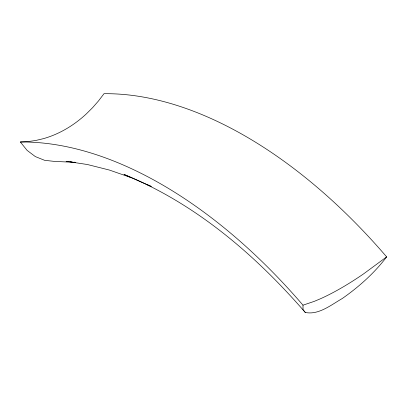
<?xml version="1.0" encoding="UTF-8"?>
<svg xmlns="http://www.w3.org/2000/svg" width="407" height="407" viewBox="0 0 407 407"><rect width="100%" height="100%" fill="white"/><g stroke="black" fill="none" stroke-linecap="round" stroke-linejoin="round"><path stroke-width="0.61" d="M75.209 162.352L54.548 161.416L44.612 160.317L35.312 156.578L27.096 150.371L20.35 142.002L28.058 141.59L35.77 140.471L43.447 138.65A148.774 113.96 -87.4 0 0 86.365 113.868L92.618 107.646L98.509 100.911L104.009 93.702A440.349 254.238 60 0 1 386.65 256.878C374.359 273.112 358.974 286.798 342.353 298.468C331.496 304.65 318.559 315.344 305.265 312.434C255.26 254.762 195.329 203.398 123.967 174.425L151.435 186.513M386.65 256.878L363.553 273.901A148.774 42.058 -42 0 1 320.635 298.677L314.382 301.322L302.991 305.179A440.349 254.238 60 0 0 20.35 142.002M69.109 161.63L66.056 161.289L87.434 164.525L109.361 170.045L131.705 177.818M70.335 161.762L72.166 161.971M73.998 162.174L75.219 162.312M147.054 184.6L150.417 186.07M305.265 312.434L303.032 309.681L302.991 305.179"/></g></svg>
